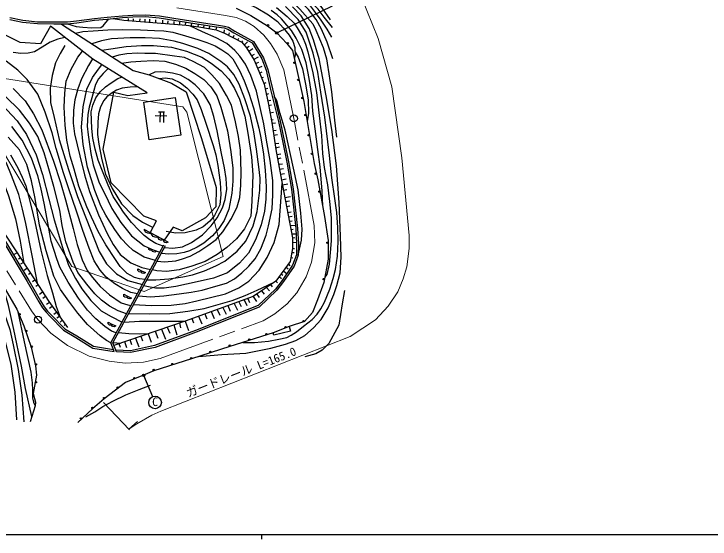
# Model space of a CAD drawing. Units: millimetres at full size, sheet at 1:1000; details may follow other scales. Extents: x 40000 to 680000, y 20000 to 380000.
# Drawn here: x 215216 to 363711, y 204000 to 315954 of the extents above; entities that cross this region are included whole.
import ezdxf
from ezdxf.enums import TextEntityAlignment as Align

# ---------------------------------------------------------------- set-up
doc = ezdxf.new("R2010")
doc.units = ezdxf.units.MM
doc.header["$LTSCALE"] = 1000
doc.linetypes.add('CHAIN', pattern=[18.5, 12, -1.5, 3.5, -1.5])
for name, color, linetype, lineweight in [('M-BGD', 7, 'Continuous', 25), ('M-BGD-EXST', 7, 'Continuous', 25), ('M-BMK', 2, 'CHAIN', 13), ('M-BMK-SRVR', 3, 'Continuous', 25), ('M-STR-HTXT', 7, 'Continuous', 13), ('M-TTL-BAND', 7, 'Continuous', 25)]:
    doc.layers.add(name, color=color, linetype=linetype, lineweight=lineweight)
doc.styles.add('ＭＳ ゴシック', font='')
doc.styles.get('ＭＳ ゴシック').set_extended_font_data('MS Gothic')

msp = doc.modelspace()

# ---------------------------------------------------------------- hatches: boundary and pattern name
at = {"layer": 'M-BGD-EXST'}
for points in [[(271056, 311785, 1), (271495, 312024, 1)], [(242660, 238809, 1), (243099, 239048, 1)]]:
    msp.add_hatch(color=256, dxfattribs=at).paths.add_polyline_path(points)

# ---------------------------------------------------------------- linework, layer by layer
at = {"layer": 'M-BGD'}
for p, q in [((239642, 314532), (239670, 314980)), ((240716, 314446), (240724, 314927)), ((242078, 314337), (242112, 314874)), ((243218, 314246), (243207, 314847)), ((244191, 314168), (244208, 314860)), ((245452, 314067), (245491, 314674)), ((246971, 313945), (246987, 314608)), ((248082, 313856), (248108, 314488)), ((249373, 313753), (249365, 314329)), ((250555, 313658), (250679, 314423)), ((251849, 313554), (251877, 314229)), ((253082, 313397), (253143, 314024)), ((254491, 313213), (254584, 313790)), ((255719, 313012), (255804, 313605)), ((256914, 312810), (257003, 313434)), ((258388, 312562), (258495, 313219)), ((260048, 311920), (260119, 312547)), ((261086, 311379), (261191, 311927)), ((261982, 310900), (262161, 311450)), ((262977, 310368), (263167, 310786)), ((263821, 309917), (264054, 310200)), ((264340, 309327), (265038, 309981)), ((264859, 308738), (265369, 309113)), ((265293, 308000), (266168, 308580)), ((265861, 307034), (266518, 307364)), ((266323, 306249), (267376, 306799)), ((266740, 305377), (267448, 305682)), ((267178, 304403), (268159, 304826)), ((267626, 303359), (268187, 303583)), ((268022, 302344), (268487, 302485)), ((268490, 301141), (269042, 301321)), ((268778, 299965), (269381, 300128)), ((269030, 298806), (269597, 298970)), ((269336, 297397), (270013, 297559)), ((269533, 296461), (270167, 296604)), ((245375, 294322), (247840, 294220)), ((246072, 295070), (247330, 295053)), ((246379, 295066), (246369, 292895)), ((247088, 295056), (247140, 292781)), ((269819, 294891), (270587, 295036)), ((270092, 293395), (270545, 293457)), ((270231, 292636), (270996, 292764)), ((270467, 291077), (271129, 291166)), ((270614, 290077), (271441, 290256)), ((270875, 288298), (271690, 288413)), ((271003, 287428), (271877, 287589)), ((271266, 285969), (272140, 286117)), ((271433, 285093), (272229, 285256)), ((271661, 283899), (272493, 284026)), ((271864, 282835), (272691, 283004)), ((272064, 281787), (272944, 281923)), ((272296, 280572), (273318, 280769)), ((272497, 279516), (273648, 279726)), ((272711, 278379), (273450, 278528)), ((272998, 276848), (274187, 277020)), ((273158, 275991), (273967, 276141)), ((273369, 274866), (274088, 275007)), ((273602, 273621), (274330, 273742)), ((273782, 272662), (274583, 272808)), ((273954, 271742), (274594, 271852)), ((274127, 270820), (275236, 270941)), ((248119, 267281), (243011, 270013)), ((274276, 270024), (274770, 270103)), ((274460, 269043), (275377, 269093)), ((274608, 268253), (275166, 268264)), ((274608, 267264), (275476, 267257)), ((274608, 265924), (275063, 265919)), ((215356, 264744), (215830, 265057)), ((274477, 265107), (274965, 265079)), ((216198, 263715), (216559, 263954)), ((216699, 262656), (217199, 262986)), ((274300, 264000), (274677, 263984)), ((217374, 261296), (217995, 261780)), ((273255, 261938), (273685, 261584)), ((273754, 262605), (274093, 262277)), ((218351, 260446), (218697, 260717)), ((271786, 259976), (272322, 259545)), ((272227, 260565), (272555, 260278)), ((272684, 261175), (273259, 260700)), ((219151, 258883), (219679, 259231)), ((271067, 259016), (271448, 258612)), ((219858, 257905), (220342, 258225)), ((268016, 256920), (268605, 256227)), ((269092, 257660), (269732, 256917)), ((269942, 258243), (270315, 257806)), ((220707, 256224), (221345, 256702)), ((221353, 255381), (221955, 255777)), ((266260, 255715), (266975, 254663)), ((267003, 256225), (267506, 255477)), ((222196, 254051), (222779, 254536)), ((262202, 254253), (262881, 252831)), ((263179, 254605), (263682, 253602)), ((264331, 255020), (264910, 253761)), ((265102, 255298), (265464, 254424)), ((222803, 253258), (223391, 253676)), ((257311, 252491), (257943, 251028)), ((258591, 252952), (259144, 251709)), ((259772, 253378), (260476, 251922)), ((260865, 253771), (261340, 252584)), ((223699, 251915), (224327, 252361)), ((224376, 251137), (224922, 251525)), ((253198, 251010), (253488, 250065)), ((254612, 251519), (255281, 249883)), ((255930, 251994), (256342, 250921)), ((225083, 250275), (225522, 250682)), ((225910, 249508), (226181, 249756)), ((249327, 249656), (249985, 247542)), ((250527, 250068), (250762, 249036)), ((251715, 250475), (252487, 248490)), ((245351, 248292), (245886, 246835)), ((246697, 248754), (247583, 246620)), ((247910, 249170), (248445, 247898)), ((241130, 246844), (241830, 244965)), ((242291, 247242), (242649, 246244)), ((243826, 247769), (244489, 246000)), ((236369, 245899), (237927, 245745)), ((237917, 244861), (237647, 245648)), ((239281, 244793), (238846, 246060)), ((240355, 245441), (240006, 246458))]:
    msp.add_line(p, q, dxfattribs=at)
for points in [[(240876, 331449), (243353, 330342), (245312, 329698), (247156, 329327), (248801, 329327), (252528, 328751), (254959, 328373), (257354, 327797), (260145, 326951), (263717, 325634), (266310, 324446), (268885, 322773), (272366, 320426), (274527, 318680), (276201, 316935), (278962, 313830), (279628, 312462), (281190, 308803), (281882, 306393), (282562, 302258), (282981, 299314), (283627, 293328), (284052, 289693)], [(283257, 306368), (282047, 309899), (280820, 312694), (279687, 314763), (278068, 316921), (276057, 319046), (274323, 320664), (272377, 321939), (270016, 323484), (267334, 325037), (264129, 326426), (261120, 327439), (259215, 327949), (255732, 328799), (252281, 329485), (248401, 330449), (246057, 331016), (245185, 331378)], [(249707, 331080), (252364, 330417), (254689, 329952), (257481, 329314), (260811, 328588), (262854, 328043), (265079, 327090), (267009, 326286), (269416, 324970), (271429, 323729), (274053, 321545), (276187, 319654), (278189, 317969), (279505, 316260), (280656, 314641), (281990, 312729), (282974, 311034)], [(283140, 313031), (281415, 315255), (280128, 316995), (278156, 319093), (276052, 321211), (273631, 323299), (271269, 324842), (268779, 326271), (266524, 327511), (263633, 328479), (260757, 329311), (256693, 330618)], [(262385, 330243), (264444, 329119), (266081, 328472), (268627, 327302), (271707, 325806), (274059, 324203), (276241, 322514), (279285, 319405), (280867, 317267), (282707, 314702)], [(227463, 329429), (229408, 327605), (232259, 325653), (234324, 324689), (236681, 324150), (239330, 323544), (244032, 322663), (248387, 321900), (252495, 321384), (256019, 320756), (259128, 320157), (261144, 319599), (264437, 318376), (266921, 317333), (269494, 315750), (271445, 314322), (272615, 313009), (273893, 311426), (274694, 310175), (275127, 308782), (275220, 307190), (275029, 306359)], [(223031, 313325), (220861, 309581), (216556, 309861), (204414, 315983), (188042, 320197), (172342, 322668), (167627, 322572), (166233, 321811)], [(262625, 317199), (265745, 315632), (269326, 313421), (271275, 311904), (273460, 309658), (274619, 308184), (277071, 297278), (279281, 284062), (280057, 280613), (281499, 272786), (282224, 267627), (282255, 263707), (281312, 258724), (279975, 255017), (278909, 252294), (277207, 250349), (273923, 249285), (270549, 247979), (261293, 245083), (253068, 242415), (245089, 239900), (242880, 238929), (239043, 237372), (234491, 233905), (232006, 231790), (228832, 228864)], [(254582, 242906), (259548, 243340), (264670, 243668), (270031, 244680), (273122, 245533), (275342, 246368), (277252, 247418), (279121, 249022), (280768, 250836), (282272, 253270), (283471, 256141), (284091, 258073), (284784, 260746), (285023, 264087), (284881, 268607), (284581, 275729), (284042, 283593), (283032, 291290), (281854, 298482), (280343, 306346), (279117, 310431), (278173, 312832), (276516, 315562), (274673, 317488)], [(264014, 245934), (266527, 245926), (269554, 246217), (271757, 246589), (273400, 247004), (274345, 247486), (275492, 248200), (277001, 249356), (278868, 250832), (279893, 251982), (280713, 253098), (281431, 254510), (282586, 257286), (283317, 259538), (283805, 261488), (284267, 264335), (284381, 267432), (284329, 270455), (284081, 273611), (283664, 276606), (283037, 281003), (282516, 285777), (281530, 293936), (280662, 299264), (280017, 303574), (279026, 307621), (277559, 312081), (275819, 314799), (273154, 317504)], [(281081, 275051), (280973, 278141), (280530, 283345), (280058, 287031), (279509, 291427), (278979, 295245), (278752, 298534), (278169, 302220), (277539, 305502), (276604, 308364), (275436, 310799), (274435, 312392), (273441, 313582), (272280, 314879), (271362, 315739), (270054, 316653)], [(271207, 317330), (273525, 315400), (274959, 313974), (275649, 312985), (276740, 311103), (277404, 309519), (277932, 307848), (278993, 303416), (279729, 299172), (280336, 294301), (280834, 290067), (281029, 286192), (281419, 283247), (282115, 279535), (282548, 275962), (282916, 272487), (282895, 267594), (282482, 262579), (281928, 260379), (281529, 259867)], [(214351, 315198), (217098, 314604), (220243, 314291), (223725, 314252), (226626, 314252), (228578, 314486), (232393, 315005), (235091, 315263), (238344, 315580), (240573, 315699), (243311, 315779), (246276, 315519), (249356, 315042), (255193, 314097), (258456, 313631), (260120, 313358), (260993, 313105), (262314, 312273), (266310, 310073), (268475, 306582), (269377, 304107), (270338, 299964), (272023, 293118), (272964, 288594), (273803, 284451), (274798, 278660), (275715, 270230), (275894, 266933), (275868, 264556), (274989, 262187), (272745, 258888), (271294, 257040), (267510, 253466), (254075, 248076), (245349, 244860), (240118, 243753), (237092, 243884)], [(214351, 314789), (217036, 314208), (220221, 313892), (223722, 313852), (226650, 313852), (228628, 314089), (232439, 314608), (235130, 314865), (238374, 315181), (240589, 315300), (243300, 315379), (246227, 315122), (249294, 314647), (255133, 313701), (258395, 313235), (260032, 312967), (260827, 312736), (262111, 311928), (266026, 309773), (268113, 306406), (268993, 303993), (269949, 299871), (271633, 293030), (272572, 288513), (273410, 284377), (274402, 278604), (275317, 270197), (275494, 266924), (275468, 264630), (274631, 262372), (272422, 259124), (270997, 257311), (267291, 253809), (253931, 248449), (245238, 245246), (240085, 244155), (236929, 244291)], [(226650, 313852), (228511, 313277), (229903, 313117), (231859, 313023), (233749, 313089), (234278, 313410), (235480, 314899)], [(236408, 314989), (238677, 314609), (251937, 313547), (254640, 313194), (258388, 312562), (260144, 311883), (263821, 309917), (264859, 308738), (266428, 306070), (267482, 303729), (268561, 300959), (269498, 296652), (270271, 292415), (271053, 287085), (272528, 279353), (274608, 268253), (274608, 265924), (274165, 263154), (271067, 259016), (266260, 255715), (251715, 250475), (236538, 245268)], [(243643, 299101), (232079, 306308), (223031, 313325)], [(225380, 313777), (240629, 303863), (244080, 303001), (248821, 301165), (251988, 299360), (255239, 289415), (258381, 278949), (258306, 274805), (256065, 272479), (251098, 269679), (249188, 270519), (247294, 267722)], [(241755, 255834), (244339, 255640), (247221, 255882), (250493, 256254), (253040, 256644), (255364, 257090), (258288, 257911), (260537, 258561), (262248, 259453), (263810, 260773), (265334, 262166), (266680, 263771), (267907, 265871), (269004, 268770), (269544, 270758), (270280, 274393), (270415, 277414), (270415, 280418), (269862, 284735), (269097, 289036), (268534, 292546), (266970, 299501), (265779, 302815), (264630, 305219), (263395, 306951), (262354, 308164), (260635, 309654), (258390, 310846), (255409, 312161), (252714, 313446)], [(228383, 311825), (229929, 312178), (232146, 312372), (235278, 312565), (238423, 312642), (242224, 312589), (245201, 312447), (247205, 312366), (249128, 312042), (251821, 311294), (254473, 310525), (256401, 309858), (258171, 309144), (259599, 308317), (260816, 307441), (261920, 306370), (263385, 303752), (264359, 301659), (265316, 299096), (266335, 295963), (267464, 291630), (267883, 289537), (268449, 286084), (268814, 282643), (269032, 279103), (268941, 276481), (268686, 273878), (267921, 271009), (266773, 267787), (265262, 264929), (263367, 262854), (260757, 260765), (257788, 259655), (254327, 258836), (249729, 257870), (247288, 257506), (245430, 257488), (243581, 257810), (242918, 257980)], [(226099, 310946), (224600, 310581), (222957, 309961), (221222, 308862), (219595, 307886), (218231, 307561), (216713, 307499), (215085, 307700)], [(243633, 259298), (245507, 259284), (248249, 259452), (251211, 259887), (253339, 260318), (255885, 261166), (258261, 262261), (260172, 263262), (262835, 265365), (264673, 267517), (266214, 270800), (267086, 273843), (267649, 278398), (267712, 280920), (267459, 283379), (266975, 287133), (266365, 290811), (265650, 294152), (264445, 297832), (263235, 300972), (262110, 303030), (260751, 304685), (259365, 305797), (256775, 307516), (254461, 308619), (251277, 309616), (249423, 310171), (246239, 310722), (243182, 310850), (240019, 310871), (236065, 310659), (233878, 310192), (231852, 309570)], [(226080, 309213), (225104, 307489), (224111, 305537), (223362, 302821), (222923, 300137), (222987, 297099), (223817, 293895), (224868, 289167), (226846, 282778), (228800, 277055), (231542, 270018), (233395, 265272), (234930, 262696), (237073, 260555), (239505, 259108), (242616, 258261)], [(233963, 308197), (235895, 308537), (239164, 309046), (242454, 309216), (244980, 309258), (248811, 308875), (252016, 308005), (255327, 306711), (257302, 305480), (259454, 303818), (261046, 302014), (262235, 300084), (263317, 297792), (264465, 294134), (265144, 290506), (265868, 285489), (266208, 281628), (265995, 276035), (265719, 272853), (264403, 270116), (262704, 268016), (260643, 266160), (258541, 264654), (256015, 263190), (253184, 262187), (250488, 261423), (247792, 261041), (245691, 261211), (244753, 261364)], [(243185, 259311), (241995, 259447), (240942, 259760), (239405, 260627), (237911, 262106), (236872, 263571), (234849, 266747), (233205, 269535), (231770, 272596), (230787, 274835), (229043, 279224), (228066, 282851), (227217, 285611), (226469, 289027), (226143, 292231), (225900, 296048), (226079, 299090), (226389, 301627), (227415, 304204), (228814, 306725), (229839, 308046)], [(245784, 263265), (247301, 263126), (249758, 263290), (251146, 263711), (252794, 264293), (254640, 265309), (256601, 266601), (258349, 267880), (259784, 269533), (261660, 272377), (262846, 274857), (263423, 276791), (263628, 279419), (263706, 282195), (263529, 286911), (263133, 289798), (262509, 292972), (261603, 296534), (260591, 298576), (259043, 301135), (257441, 302937), (255883, 304516), (253457, 305784), (251632, 306630), (249495, 306963), (245390, 307501), (243143, 307545), (241496, 307612), (239292, 307434), (237601, 307189), (236169, 306763)], [(275184, 307806), (275839, 306766), (276802, 304226), (277436, 300997), (277951, 297643), (278051, 294814), (277785, 293010)], [(231961, 306400), (231095, 304946), (229652, 302143), (228835, 299989), (228215, 297655), (227936, 295412), (227838, 292687), (228148, 290386), (229283, 285687), (230288, 281644), (231321, 278091), (233286, 273157), (235137, 269115), (236418, 266774), (237858, 264673), (240120, 262868), (242474, 261863), (244364, 261485)], [(238177, 305457), (240134, 305730), (242267, 305887), (244939, 306045), (247405, 305863), (249710, 305277), (251873, 304389), (253813, 303277), (255739, 301956), (257214, 300381), (258467, 298522), (259377, 296098), (260087, 293585), (260754, 290999), (261504, 286523), (261909, 283049), (261888, 280301), (261666, 277768), (261039, 274334), (260089, 271930), (258928, 270198), (257590, 268640), (255727, 267089), (254298, 266258), (252674, 265466), (251557, 265076), (249933, 264804), (248270, 264726), (246666, 264891)], [(241552, 256298), (240145, 256536), (238398, 257408), (236712, 258424), (234906, 259859), (233641, 261358), (232306, 263325), (231298, 266042), (229915, 269766), (228506, 274134), (226983, 278444), (225811, 282075), (224249, 287287), (223373, 290577), (221886, 295035), (220342, 298843), (218006, 301974), (216042, 303991), (213546, 305875)], [(245385, 263368), (242977, 264119), (240645, 265489), (239424, 266670), (238138, 267998), (236724, 269977), (235592, 271805), (234824, 273057), (233782, 275071), (232465, 278307), (230926, 283319), (229961, 288099), (229650, 291797), (229961, 296179), (230789, 299917), (232008, 302373), (233227, 304151), (233989, 305118)], [(235320, 304288), (234248, 303255), (233288, 302131), (232644, 300920), (232229, 299665), (231835, 298057), (231300, 296082), (230995, 294489), (230863, 292028), (231038, 290196), (231612, 286218), (232152, 283813), (233431, 279981), (234526, 277714), (236110, 274454), (238024, 271500), (240326, 268643), (242967, 266487), (244929, 265630), (246348, 265144)], [(247365, 266182), (249102, 266050), (251180, 266297), (253064, 267245), (255415, 268868), (257290, 270813), (258555, 272475), (259721, 274644), (260251, 276395), (260634, 278572), (260521, 280898), (260151, 283115), (259504, 286211), (258590, 291038), (257866, 294093), (257046, 296625), (255692, 298911), (253895, 300870), (252379, 301966), (250745, 302899), (249065, 303295), (247572, 303505), (246475, 303599), (245285, 303505), (244080, 303001)], [(247039, 266419), (245519, 266996), (244198, 267776), (242996, 268691), (241850, 269870), (240300, 271520), (238612, 273657), (237797, 274889), (236397, 277051), (235346, 279413), (234243, 282105), (233176, 284811), (232517, 287097), (232038, 289463), (231855, 291496), (231672, 295108), (232037, 296497), (232654, 298039), (233608, 299358), (234719, 300427), (235954, 301297), (237357, 302194), (238188, 302501)], [(246129, 302208), (247494, 302319), (248943, 302132), (250750, 301260), (252090, 300217), (253414, 298878), (254317, 297617), (255185, 295602), (256160, 292694), (257701, 287940), (258306, 285892), (258698, 283631), (259203, 280025), (259383, 277437), (259113, 275262), (258029, 273011), (257005, 271801), (255563, 270576), (254079, 269841), (251710, 269263), (249778, 269191), (247659, 269551)], [(215082, 300054), (217600, 297418), (219417, 294669), (221180, 291251), (223644, 284597), (225154, 280015), (226206, 276323), (227855, 270189), (228718, 266793), (229769, 263559), (230827, 261277), (231980, 259736), (233592, 257861), (235579, 256055), (238097, 254364), (239514, 253970), (240209, 253822)], [(241547, 300408), (240030, 300354), (238306, 300129), (237091, 299672), (236139, 299147), (235063, 298273), (234377, 297468), (233664, 296180), (233225, 294635), (233102, 292883), (233039, 290231), (233336, 288174), (233950, 284878), (234778, 281824), (236178, 278728), (238173, 275492), (240593, 273010), (242651, 271547), (244911, 270455)], [(220342, 258225), (219911, 260436), (219113, 264464), (217735, 271268), (217037, 274318), (216233, 277441), (214732, 281529), (213605, 284116), (212341, 285912), (209647, 288946), (206249, 292066), (203227, 294514), (201192, 296015), (199354, 296923), (196739, 297560), (192728, 298291), (188678, 298626), (187265, 298788), (183808, 298926), (180627, 298847), (178592, 298531), (177651, 298320)], [(244312, 269317), (245646, 271849), (242917, 272842), (235943, 279927), (234229, 287153), (236510, 299292), (239503, 298560), (243643, 299101)], [(187841, 297239), (190327, 297332), (192784, 297021), (195067, 296479), (198221, 295578), (200609, 294576), (202211, 293504), (205572, 290829), (207311, 289018), (208905, 286972), (211590, 282816), (213111, 279648), (214071, 277168), (215557, 272288), (216517, 267509), (217330, 262787)], [(239248, 252049), (237436, 252680), (235594, 253656), (233863, 254962), (232446, 256267), (230753, 258319), (228818, 260853), (227839, 263009), (226324, 267333), (225524, 270845), (224990, 274135), (223728, 279145), (222664, 282896), (221655, 286367), (220339, 289811), (218574, 292638), (216412, 295426), (213387, 298366)], [(275868, 264556), (276581, 267721), (276688, 270042), (276411, 273470), (275836, 278423), (274835, 283108), (273048, 291174), (272021, 294735), (271273, 297465), (270719, 298418)], [(212667, 296644), (215893, 293131), (217891, 290278), (219954, 285947), (221279, 281688), (222667, 276461), (223809, 272059), (225571, 266178), (226842, 262367), (228331, 259520), (229701, 257326), (231632, 254885), (233810, 252691), (235924, 251433), (238275, 250254)], [(237050, 247995), (236032, 248316), (234630, 249344), (232680, 250972), (230917, 252828), (229004, 255386), (226796, 258763), (225021, 261951), (224380, 263743), (223168, 267542), (222455, 271413), (221707, 275278), (220964, 278947), (220316, 281441), (218948, 285206), (216964, 289068), (214785, 291949)], [(235880, 245836), (234965, 246299), (233626, 247317), (230945, 249722), (228849, 252126), (226924, 254737), (225171, 257210), (223754, 260083), (222070, 265442), (220695, 270904), (219732, 276572), (218937, 280370), (217975, 283874), (216428, 286966), (213988, 289714)], [(215814, 229426), (215455, 235304), (214599, 241264), (212996, 247764), (211036, 254303), (209764, 258271), (207280, 264165), (205067, 269055), (202780, 273665), (200614, 277602), (198278, 281286), (196281, 283901), (194885, 285613), (193443, 287053), (192390, 288125)], [(214467, 285921), (216032, 283141), (216978, 281120), (217768, 279294), (218941, 274646), (219667, 271636), (220976, 265588), (222340, 260219), (223412, 256496), (224260, 253615), (225071, 251316)], [(240766, 254010), (244514, 253768), (248724, 253876), (251763, 254245), (254237, 254787), (260378, 256311), (263208, 257537), (265322, 258968), (267503, 261354), (269242, 264011), (270708, 267248), (271806, 271064), (272448, 279777)], [(207189, 278377), (209691, 274349), (219643, 259286), (222690, 254661), (226640, 249111)], [(248119, 267281), (247768, 267181), (247421, 267241), (247167, 267506), (247153, 267797), (246847, 267696), (246467, 267728), (246218, 267848), (246050, 268070), (246001, 268413), (245687, 268324), (245367, 268350), (244887, 268515), (244692, 268782), (244540, 269031), (244608, 269159), (244151, 269141), (243754, 269190), (243310, 269403), (243140, 269786), (243011, 270013)], [(212853, 267562), (218024, 258930), (219393, 256556), (220525, 254586), (221335, 253288), (222076, 252338), (222858, 251500), (225824, 248517), (228409, 246953), (232083, 244719), (236629, 243965)], [(213194, 267771), (218368, 259132), (219740, 256755), (220868, 254792), (221663, 253517), (222380, 252598), (223146, 251778), (226073, 248834), (228616, 247295), (232225, 245101), (236455, 244399)], [(207436, 267133), (208870, 263382), (210961, 258312), (212648, 253603), (214311, 248711), (215080, 245415), (216123, 240126), (216916, 234673), (217339, 229011)], [(236629, 243965), (235880, 245836), (247223, 266760)], [(237092, 243884), (236321, 245811), (247575, 266569)], [(245638, 265387), (245261, 265193), (244809, 265276), (244717, 265476), (244746, 265709), (244561, 265509), (244230, 265567), (244021, 265733), (243968, 265859), (243980, 266044)], [(243309, 260814), (242932, 260620), (242544, 260708), (242433, 260912), (242439, 261188), (242232, 260936), (241901, 260995), (241692, 261160), (241638, 261286), (241660, 261611)], [(241660, 261611), (242432, 261191), (243309, 260814)], [(212644, 258494), (215806, 253001), (217310, 249442), (218881, 244912), (219802, 240954), (220048, 238959), (219288, 235035), (219841, 233201), (219781, 232432), (218676, 228997)], [(239720, 252080), (244049, 252030), (248480, 252082), (252286, 252551), (255805, 253176), (258809, 253989), (261754, 254874), (264518, 255943), (267073, 257077), (270614, 258705)], [(219049, 230157), (217710, 236095), (216819, 240853), (215195, 248650), (214063, 253809), (213383, 256292), (212969, 257929)], [(285758, 256987), (285212, 254146), (284556, 249628), (282397, 245719), (280946, 244287), (279601, 243494), (277254, 242835)], [(240300, 255380), (239923, 255186), (239535, 255273), (239424, 255478), (239430, 255754), (239223, 255502), (238892, 255560), (238683, 255726), (238629, 255852), (238651, 256177)], [(238651, 256177), (239423, 255757), (240300, 255380)], [(216041, 252444), (217376, 246042), (218794, 239600), (219092, 237307), (219158, 235753), (219214, 234077), (219405, 233205), (219781, 232432)], [(236990, 249448), (236613, 249254), (236225, 249342), (236114, 249546), (236121, 249822), (235913, 249570), (235582, 249629), (235373, 249794), (235320, 249921), (235341, 250245)], [(235341, 250245), (236113, 249825), (236990, 249448)], [(238741, 250275), (242011, 250428), (246099, 250487), (251715, 250475)], [(237529, 248039), (239715, 247804), (241921, 247746), (243950, 247811)], [(273923, 249285), (274190, 248354), (270669, 247485), (270549, 247979)], [(230536, 230089), (232452, 231114), (234182, 232242), (236326, 233402), (239075, 234765), (241943, 235863), (244373, 236813)]]:
    msp.add_lwpolyline(points, dxfattribs=at)
msp.add_lwpolyline([(242925, 297178), (249645, 298144), (250803, 290092), (244083, 289125)], close=True, dxfattribs=at)
for centre in [(269412, 313544), (273618, 309699), (275058, 305549), (275883, 301878), (276746, 298035), (277400, 294388), (278119, 290104), (278780, 286145), (279614, 281900), (280371, 278082), (282078, 267171), (281294, 259436), (216415, 251943), (276996, 250438), (217841, 248371), (273178, 249157), (265422, 246532), (269081, 247677), (219004, 245013), (261255, 245228), (257143, 243894), (253030, 242560), (219897, 241221), (249041, 241302), (245051, 240045), (240923, 238295), (219902, 237441), (237362, 236280), (234446, 234059), (231958, 231946), (229527, 229709)]:
    msp.add_circle(centre, 150, dxfattribs=at)
at = {"layer": 'M-BGD-EXST'}
for p, q in [((271275, 311904), (283203, 317652)), ((242880, 238929), (244799, 234362))]:
    msp.add_line(p, q, dxfattribs=at)
for centre, radius in [((271275, 311904), 250), ((242880, 238929), 250), ((245322, 233117), 1350)]:
    msp.add_circle(centre, radius, dxfattribs=at)
at = {"layer": 'M-BMK'}
msp.add_lwpolyline([(206603, 272640), (218937, 252676), (220351, 250782), (223098, 247870), (226621, 245287), (231285, 243017), (235542, 241951), (238945, 241516), (242870, 241728), (246395, 242529), (268396, 250530), (270905, 252038), (273525, 254138), (275598, 256463), (277573, 259913), (278722, 263013), (279419, 267144), (279272, 270857), (274922, 293685), (272778, 304032), (271342, 307379), (269918, 309636), (268490, 311426), (266444, 313241), (264594, 314435), (262623, 315228), (260315, 315637), (249967, 317246)], dxfattribs=at)
at = {"layer": 'M-BMK-SRVR'}
for centre in [(274922, 293685), (220351, 250782)]:
    msp.add_circle(centre, 750, dxfattribs=at)
at = {"layer": 'M-STR-HTXT'}
for p, q in [((234343, 233121), (239843, 227312)), ((239735, 227426), (241566, 229061))]:
    msp.add_line(p, q, dxfattribs=at)
for points in [[(239735, 227426), (241412, 228548), (244655, 230437), (246571, 231275), (286951, 247171), (292333, 250757), (295042, 253667), (297076, 256707), (298276, 259459), (299052, 262067), (299542, 265913), (299491, 268705), (297963, 285272), (295837, 300422), (292920, 310707), (289314, 319714), (284867, 326207), (279386, 330917), (273999, 333530), (270899, 334484), (268449, 334736), (227789, 338282)], [(69629, 274953), (118716, 282386), (140230, 300721), (152239, 306102), (154879, 306966), (157098, 307653), (158895, 308185), (162867, 309035), (166541, 309463), (172100, 309612), (177614, 309334), (182266, 308466), (184500, 307862), (187074, 306960), (200906, 301228), (207509, 295528), (227586, 262090), (242963, 256793), (259828, 264241), (252105, 295027), (251261, 296144), (211337, 302440)]]:
    msp.add_lwpolyline(points, dxfattribs=at)
at = {"layer": 'M-TTL-BAND'}
for p, q in [((40000, 205000), (579000, 205000)), ((268000, 205000), (268000, 204000))]:
    msp.add_line(p, q, dxfattribs=at)

# ---------------------------------------------------------------- texts
at = {"layer": 'M-BGD-EXST', "style": 'ＭＳ ゴシック'}
msp.add_text('C', height=1833, rotation=358.508, dxfattribs=at).set_placement((244666, 231825), align=Align.BOTTOM_LEFT)
at = {"layer": 'M-STR-HTXT', "style": 'ＭＳ ゴシック'}
msp.add_text('ガードレール L=165.0', height=1833, rotation=21.487, dxfattribs=at).set_placement((252594, 233646), align=Align.BOTTOM_LEFT)

doc.saveas('drawing.dxf')
